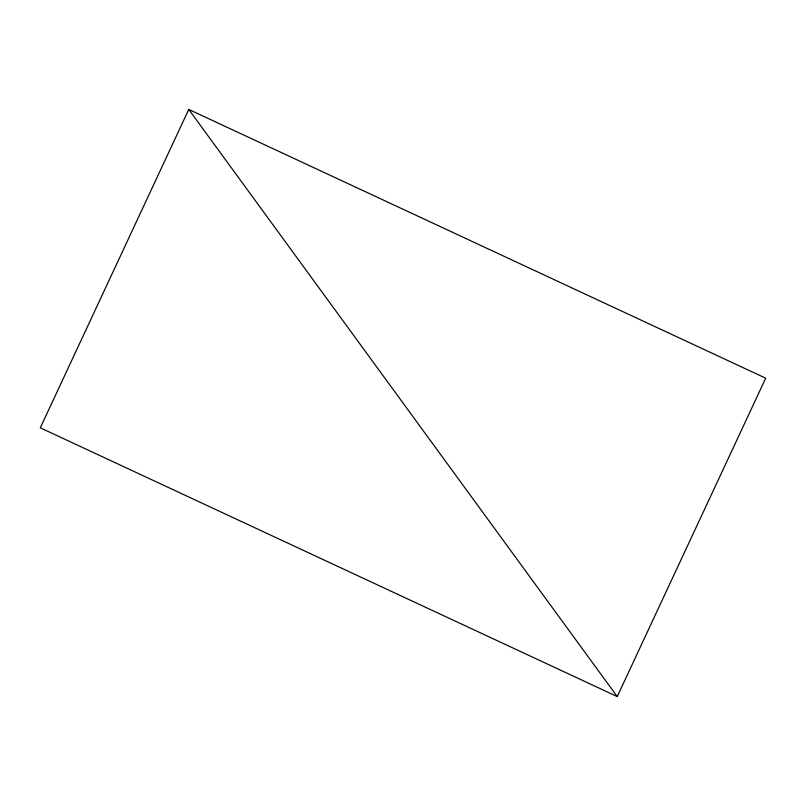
<?xml version="1.0" encoding="UTF-8"?>
<svg xmlns="http://www.w3.org/2000/svg" width="806" height="806" viewBox="0 0 806 806"><rect width="100%" height="100%" fill="white"/><g stroke="black" fill="none" stroke-linecap="round" stroke-linejoin="round"><path stroke-width="1.21" d="M188.765 109.425L40.3 427.815L617.235 696.575L765.7 378.185L188.765 109.425L617.235 696.575"/></g></svg>
